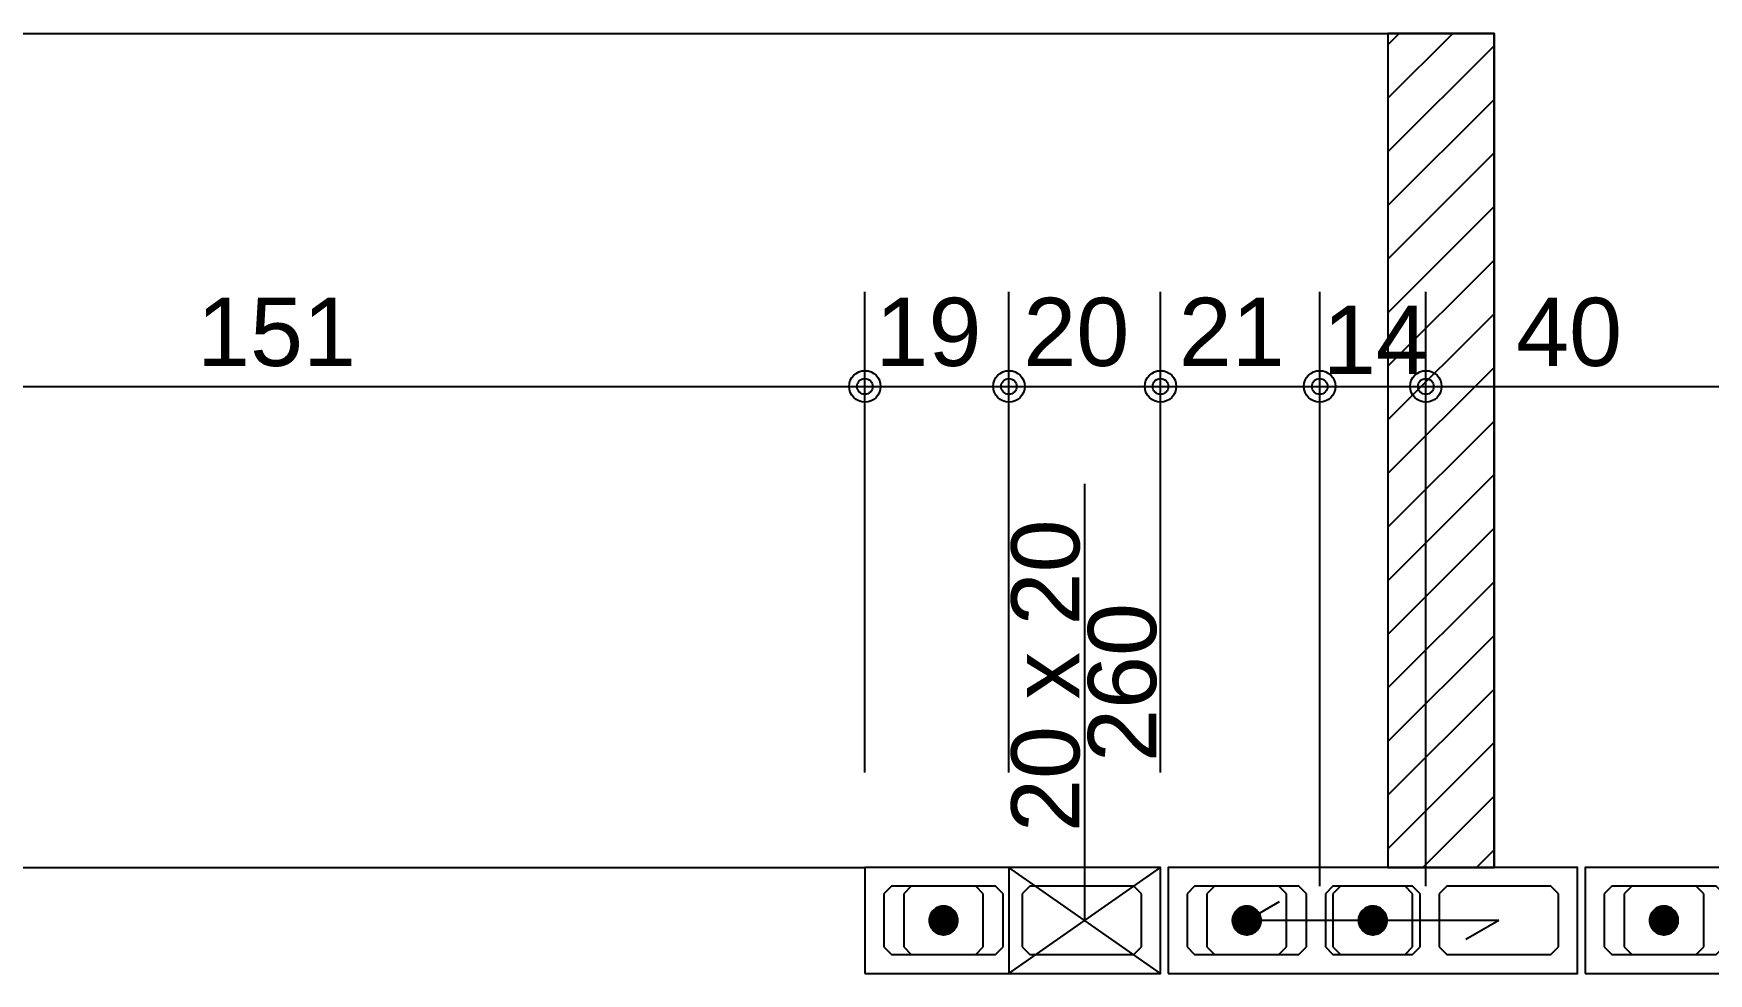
# Model space of a CAD drawing. Extents: x 0 to 119, y 0 to 84.
# Drawn here: x 27.337 to 31.756, y 70.321 to 72.801 of the extents above; entities that cross this region are included whole.
import ezdxf

# ---------------------------------------------------------------- set-up
doc = ezdxf.new("R2010")
doc.units = 0
doc.header["$MEASUREMENT"] = 0
doc.linetypes.add('ESTILO_TQS_0005', pattern=[0.4, 0.3, -0.1])
for name, color, linetype in [('27', 250, 'CONTINUOUS'), ('29', 9, 'CONTINUOUS'), ('3', 7, 'CONTINUOUS'), ('35', 255, 'CONTINUOUS')]:
    doc.layers.add(name, color=color, linetype=linetype)
doc.styles.add('TQS_ARIAL', font='arial.ttf')

msp = doc.modelspace()

# ---------------------------------------------------------------- linework, layer by layer
at = {"layer": '27', "color": 250, "linetype": 'ESTILO_TQS_0005'}
for points in [[(29.58025, 70.39055), (29.60025, 70.37055), (29.87525, 70.37055), (29.89525, 70.39055), (29.89525, 70.53055), (29.87525, 70.55055), (29.60025, 70.55055), (29.58025, 70.53055), (29.58025, 70.39055)], [(29.94525, 70.39055), (29.96525, 70.37055), (30.24025, 70.37055), (30.26025, 70.39055), (30.26025, 70.53055), (30.24025, 70.55055), (29.96525, 70.55055), (29.94525, 70.53055), (29.94525, 70.39055)], [(30.38025, 70.39055), (30.40025, 70.37055), (30.67525, 70.37055), (30.69525, 70.39055), (30.69525, 70.53055), (30.67525, 70.55055), (30.40025, 70.55055), (30.38025, 70.53055), (30.38025, 70.39055)], [(30.74525, 70.39055), (30.76525, 70.37055), (30.97525, 70.37055), (30.99525, 70.39055), (30.99525, 70.53055), (30.97525, 70.55055), (30.76525, 70.55055), (30.74525, 70.53055), (30.74525, 70.39055)], [(31.04525, 70.39055), (31.06525, 70.37055), (31.34025, 70.37055), (31.36025, 70.39055), (31.36025, 70.53055), (31.34025, 70.55055), (31.06525, 70.55055), (31.04525, 70.53055), (31.04525, 70.39055)], [(31.48075, 70.39055), (31.50075, 70.37055), (31.77575, 70.37055), (31.79575, 70.39055), (31.79575, 70.53055), (31.77575, 70.55055), (31.50075, 70.55055), (31.48075, 70.53055), (31.48075, 70.39055)]]:
    msp.add_lwpolyline(points, dxfattribs=at)
at = {"layer": '29', "color": 9, "linetype": 'Continuous'}
for p, q in [((30.91025, 72.62955), (31.08125, 72.80055)), ((30.91025, 72.770971), (30.939829, 72.80055)), ((30.91025, 72.488129), (31.19025, 72.768129)), ((30.91025, 72.346707), (31.19025, 72.626707)), ((30.91025, 72.205286), (31.19025, 72.485286)), ((30.91025, 72.063865), (31.19025, 72.343865)), ((30.91025, 71.922443), (31.19025, 72.202443)), ((30.91025, 71.781022), (31.19025, 72.061022)), ((30.91025, 71.639601), (31.19025, 71.919601)), ((30.91025, 71.498179), (31.19025, 71.778179)), ((30.91025, 71.356758), (31.19025, 71.636758)), ((30.91025, 71.215337), (31.19025, 71.495337)), ((30.91025, 71.073915), (31.19025, 71.353915)), ((30.91025, 70.932494), (31.19025, 71.212494)), ((30.91025, 70.791072), (31.19025, 71.071072)), ((30.91025, 70.649651), (31.19025, 70.929651)), ((31.00266, 70.60064), (31.19025, 70.78823)), ((31.144082, 70.60064), (31.19025, 70.646808))]:
    msp.add_line(p, q, dxfattribs=at)
msp.add_lwpolyline([(31.19025, 72.80055), (30.91025, 72.80055), (30.91025, 70.60064), (31.19025, 70.60064), (31.19025, 72.80055)], dxfattribs=at)
at = {"layer": '3', "color": 7, "linetype": 'Continuous'}
for p, q in [((26.51025, 70.60055), (29.53025, 70.60055)), ((30.31025, 70.32055), (29.91025, 70.60055)), ((29.91025, 70.32055), (30.31025, 70.60055)), ((29.65275, 70.55055), (29.63275, 70.53055)), ((29.63275, 70.53055), (29.63275, 70.39055)), ((29.82275, 70.55055), (29.65275, 70.55055)), ((29.84275, 70.53055), (29.82275, 70.55055)), ((29.84275, 70.39055), (29.84275, 70.53055)), ((30.45275, 70.55055), (30.43275, 70.53055)), ((30.43275, 70.53055), (30.43275, 70.39055)), ((30.62275, 70.55055), (30.45275, 70.55055)), ((30.64275, 70.53055), (30.62275, 70.55055)), ((30.64275, 70.39055), (30.64275, 70.53055)), ((30.78525, 70.55055), (30.76525, 70.53055)), ((30.76525, 70.53055), (30.76525, 70.39055)), ((30.95525, 70.55055), (30.78525, 70.55055)), ((30.97525, 70.53055), (30.95525, 70.55055)), ((30.97525, 70.39055), (30.97525, 70.53055)), ((31.55325, 70.55055), (31.53325, 70.53055)), ((31.53325, 70.53055), (31.53325, 70.39055)), ((31.72325, 70.55055), (31.55325, 70.55055)), ((31.74325, 70.53055), (31.72325, 70.55055)), ((31.74325, 70.39055), (31.74325, 70.53055)), ((30.53775, 70.46055), (30.624353, 70.51055)), ((31.20275, 70.46055), (30.53775, 70.46055)), ((31.20275, 70.46055), (31.116147, 70.41055)), ((29.63275, 70.39055), (29.65275, 70.37055)), ((29.65275, 70.37055), (29.82275, 70.37055)), ((29.82275, 70.37055), (29.84275, 70.39055)), ((30.43275, 70.39055), (30.45275, 70.37055)), ((30.45275, 70.37055), (30.62275, 70.37055)), ((30.62275, 70.37055), (30.64275, 70.39055)), ((30.76525, 70.39055), (30.78525, 70.37055)), ((30.78525, 70.37055), (30.95525, 70.37055)), ((30.95525, 70.37055), (30.97525, 70.39055)), ((31.53325, 70.39055), (31.55325, 70.37055)), ((31.55325, 70.37055), (31.72325, 70.37055)), ((31.72325, 70.37055), (31.74325, 70.39055))]:
    msp.add_line(p, q, dxfattribs=at)
for points in [[(26.11025, 70.60055), (26.11025, 72.80055), (31.19025, 72.80055), (31.19025, 70.60064)], [(30.11025, 70.46055), (30.11025, 71.612779)], [(29.53025, 70.32055), (30.31025, 70.32055), (30.31025, 70.60055), (29.53025, 70.60055), (29.53025, 70.32055)], [(30.31025, 70.32055), (30.31025, 70.60055), (29.91025, 70.60055), (29.91025, 70.32055), (30.31025, 70.32055)], [(30.33025, 70.32055), (31.41025, 70.32055), (31.41025, 70.60055), (30.33025, 70.60055), (30.33025, 70.32055)], [(31.43075, 70.32055), (32.21075, 70.32055), (32.21075, 70.60055), (31.43075, 70.60055), (31.43075, 70.32055)], [(29.73835, 70.46055), (29.738347, 70.460489), (29.738338, 70.460429), (29.738322, 70.46037), (29.738301, 70.460313), (29.738275, 70.460259), (29.738242, 70.460207), (29.738205, 70.460159), (29.738163, 70.460115), (29.738117, 70.460076), (29.738067, 70.460041), (29.738014, 70.460011), (29.737958, 70.459987), (29.7379, 70.459969), (29.737841, 70.459957), (29.73778, 70.459951), (29.73772, 70.459951), (29.737659, 70.459957), (29.7376, 70.459969), (29.737542, 70.459987), (29.737486, 70.460011), (29.737433, 70.460041), (29.737383, 70.460076), (29.737337, 70.460115), (29.737295, 70.460159), (29.737258, 70.460207), (29.737225, 70.460259), (29.737199, 70.460313), (29.737178, 70.46037), (29.737162, 70.460429), (29.737153, 70.460489), (29.73715, 70.46055), (29.77555, 70.46055), (29.775356, 70.464374), (29.774776, 70.468159), (29.773816, 70.471866), (29.772487, 70.475457), (29.7708, 70.478894), (29.768775, 70.482144), (29.766431, 70.485172), (29.763793, 70.487947), (29.760888, 70.490441), (29.757745, 70.492629), (29.754397, 70.494487), (29.750878, 70.495997), (29.747225, 70.497143), (29.743474, 70.497914), (29.739665, 70.498301), (29.735835, 70.498301), (29.732026, 70.497914), (29.728275, 70.497143), (29.724622, 70.495997), (29.721103, 70.494487), (29.717755, 70.492629), (29.714612, 70.490441), (29.711707, 70.487947), (29.709069, 70.485172), (29.706725, 70.482144), (29.7047, 70.478894), (29.703013, 70.475457), (29.701684, 70.471866), (29.700724, 70.468159), (29.700144, 70.464374), (29.69995, 70.46055), (29.73835, 70.46055)], [(30.53835, 70.46055), (30.538347, 70.460489), (30.538338, 70.460429), (30.538322, 70.46037), (30.538301, 70.460313), (30.538275, 70.460259), (30.538242, 70.460207), (30.538205, 70.460159), (30.538163, 70.460115), (30.538117, 70.460076), (30.538067, 70.460041), (30.538014, 70.460011), (30.537958, 70.459987), (30.5379, 70.459969), (30.537841, 70.459957), (30.53778, 70.459951), (30.53772, 70.459951), (30.537659, 70.459957), (30.5376, 70.459969), (30.537542, 70.459987), (30.537486, 70.460011), (30.537433, 70.460041), (30.537383, 70.460076), (30.537337, 70.460115), (30.537295, 70.460159), (30.537258, 70.460207), (30.537225, 70.460259), (30.537199, 70.460313), (30.537178, 70.46037), (30.537162, 70.460429), (30.537153, 70.460489), (30.53715, 70.46055), (30.57555, 70.46055), (30.575356, 70.464374), (30.574776, 70.468159), (30.573816, 70.471866), (30.572487, 70.475457), (30.5708, 70.478894), (30.568775, 70.482144), (30.566431, 70.485172), (30.563793, 70.487947), (30.560888, 70.490441), (30.557745, 70.492629), (30.554397, 70.494487), (30.550878, 70.495997), (30.547225, 70.497143), (30.543474, 70.497914), (30.539665, 70.498301), (30.535835, 70.498301), (30.532026, 70.497914), (30.528275, 70.497143), (30.524622, 70.495997), (30.521103, 70.494487), (30.517755, 70.492629), (30.514612, 70.490441), (30.511707, 70.487947), (30.509069, 70.485172), (30.506725, 70.482144), (30.5047, 70.478894), (30.503013, 70.475457), (30.501684, 70.471866), (30.500724, 70.468159), (30.500144, 70.464374), (30.49995, 70.46055), (30.53835, 70.46055)], [(30.87085, 70.46055), (30.870847, 70.460489), (30.870838, 70.460429), (30.870822, 70.46037), (30.870801, 70.460313), (30.870775, 70.460259), (30.870742, 70.460207), (30.870705, 70.460159), (30.870663, 70.460115), (30.870617, 70.460076), (30.870567, 70.460041), (30.870514, 70.460011), (30.870458, 70.459987), (30.8704, 70.459969), (30.870341, 70.459957), (30.87028, 70.459951), (30.87022, 70.459951), (30.870159, 70.459957), (30.8701, 70.459969), (30.870042, 70.459987), (30.869986, 70.460011), (30.869933, 70.460041), (30.869883, 70.460076), (30.869837, 70.460115), (30.869795, 70.460159), (30.869758, 70.460207), (30.869725, 70.460259), (30.869699, 70.460313), (30.869678, 70.46037), (30.869662, 70.460429), (30.869653, 70.460489), (30.86965, 70.46055), (30.90805, 70.46055), (30.907856, 70.464374), (30.907276, 70.468159), (30.906316, 70.471866), (30.904987, 70.475457), (30.9033, 70.478894), (30.901275, 70.482144), (30.898931, 70.485172), (30.896293, 70.487947), (30.893388, 70.490441), (30.890245, 70.492629), (30.886897, 70.494487), (30.883378, 70.495997), (30.879725, 70.497143), (30.875974, 70.497914), (30.872165, 70.498301), (30.868335, 70.498301), (30.864526, 70.497914), (30.860775, 70.497143), (30.857122, 70.495997), (30.853603, 70.494487), (30.850255, 70.492629), (30.847112, 70.490441), (30.844207, 70.487947), (30.841569, 70.485172), (30.839225, 70.482144), (30.8372, 70.478894), (30.835513, 70.475457), (30.834184, 70.471866), (30.833224, 70.468159), (30.832644, 70.464374), (30.83245, 70.46055), (30.87085, 70.46055)], [(31.63885, 70.46055), (31.638847, 70.460489), (31.638838, 70.460429), (31.638822, 70.46037), (31.638801, 70.460313), (31.638775, 70.460259), (31.638742, 70.460207), (31.638705, 70.460159), (31.638663, 70.460115), (31.638617, 70.460076), (31.638567, 70.460041), (31.638514, 70.460011), (31.638458, 70.459987), (31.6384, 70.459969), (31.638341, 70.459957), (31.63828, 70.459951), (31.63822, 70.459951), (31.638159, 70.459957), (31.6381, 70.459969), (31.638042, 70.459987), (31.637986, 70.460011), (31.637933, 70.460041), (31.637883, 70.460076), (31.637837, 70.460115), (31.637795, 70.460159), (31.637758, 70.460207), (31.637725, 70.460259), (31.637699, 70.460313), (31.637678, 70.46037), (31.637662, 70.460429), (31.637653, 70.460489), (31.63765, 70.46055), (31.67605, 70.46055), (31.675856, 70.464374), (31.675276, 70.468159), (31.674316, 70.471866), (31.672987, 70.475457), (31.6713, 70.478894), (31.669275, 70.482144), (31.666931, 70.485172), (31.664293, 70.487947), (31.661388, 70.490441), (31.658245, 70.492629), (31.654897, 70.494487), (31.651378, 70.495997), (31.647725, 70.497143), (31.643974, 70.497914), (31.640165, 70.498301), (31.636335, 70.498301), (31.632526, 70.497914), (31.628775, 70.497143), (31.625122, 70.495997), (31.621603, 70.494487), (31.618255, 70.492629), (31.615112, 70.490441), (31.612207, 70.487947), (31.609569, 70.485172), (31.607225, 70.482144), (31.6052, 70.478894), (31.603513, 70.475457), (31.602184, 70.471866), (31.601224, 70.468159), (31.600644, 70.464374), (31.60045, 70.46055), (31.63885, 70.46055)], [(29.73715, 70.46055), (29.737153, 70.460611), (29.737162, 70.460671), (29.737178, 70.46073), (29.737199, 70.460787), (29.737225, 70.460841), (29.737258, 70.460893), (29.737295, 70.460941), (29.737337, 70.460985), (29.737383, 70.461024), (29.737433, 70.461059), (29.737486, 70.461089), (29.737542, 70.461113), (29.7376, 70.461131), (29.737659, 70.461143), (29.73772, 70.461149), (29.73778, 70.461149), (29.737841, 70.461143), (29.7379, 70.461131), (29.737958, 70.461113), (29.738014, 70.461089), (29.738067, 70.461059), (29.738117, 70.461024), (29.738163, 70.460985), (29.738205, 70.460941), (29.738242, 70.460893), (29.738275, 70.460841), (29.738301, 70.460787), (29.738322, 70.46073), (29.738338, 70.460671), (29.738347, 70.460611), (29.73835, 70.46055), (29.69995, 70.46055), (29.700144, 70.456726), (29.700724, 70.452941), (29.701684, 70.449234), (29.703013, 70.445643), (29.7047, 70.442206), (29.706725, 70.438956), (29.709069, 70.435928), (29.711707, 70.433153), (29.714612, 70.430659), (29.717755, 70.428471), (29.721103, 70.426613), (29.724622, 70.425103), (29.728275, 70.423957), (29.732026, 70.423186), (29.735835, 70.422799), (29.739665, 70.422799), (29.743474, 70.423186), (29.747225, 70.423957), (29.750878, 70.425103), (29.754397, 70.426613), (29.757745, 70.428471), (29.760888, 70.430659), (29.763793, 70.433153), (29.766431, 70.435928), (29.768775, 70.438956), (29.7708, 70.442206), (29.772487, 70.445643), (29.773816, 70.449234), (29.774776, 70.452941), (29.775356, 70.456726), (29.77555, 70.46055), (29.73715, 70.46055)], [(30.53715, 70.46055), (30.537153, 70.460611), (30.537162, 70.460671), (30.537178, 70.46073), (30.537199, 70.460787), (30.537225, 70.460841), (30.537258, 70.460893), (30.537295, 70.460941), (30.537337, 70.460985), (30.537383, 70.461024), (30.537433, 70.461059), (30.537486, 70.461089), (30.537542, 70.461113), (30.5376, 70.461131), (30.537659, 70.461143), (30.53772, 70.461149), (30.53778, 70.461149), (30.537841, 70.461143), (30.5379, 70.461131), (30.537958, 70.461113), (30.538014, 70.461089), (30.538067, 70.461059), (30.538117, 70.461024), (30.538163, 70.460985), (30.538205, 70.460941), (30.538242, 70.460893), (30.538275, 70.460841), (30.538301, 70.460787), (30.538322, 70.46073), (30.538338, 70.460671), (30.538347, 70.460611), (30.53835, 70.46055), (30.49995, 70.46055), (30.500144, 70.456726), (30.500724, 70.452941), (30.501684, 70.449234), (30.503013, 70.445643), (30.5047, 70.442206), (30.506725, 70.438956), (30.509069, 70.435928), (30.511707, 70.433153), (30.514612, 70.430659), (30.517755, 70.428471), (30.521103, 70.426613), (30.524622, 70.425103), (30.528275, 70.423957), (30.532026, 70.423186), (30.535835, 70.422799), (30.539665, 70.422799), (30.543474, 70.423186), (30.547225, 70.423957), (30.550878, 70.425103), (30.554397, 70.426613), (30.557745, 70.428471), (30.560888, 70.430659), (30.563793, 70.433153), (30.566431, 70.435928), (30.568775, 70.438956), (30.5708, 70.442206), (30.572487, 70.445643), (30.573816, 70.449234), (30.574776, 70.452941), (30.575356, 70.456726), (30.57555, 70.46055), (30.53715, 70.46055)], [(30.86965, 70.46055), (30.869653, 70.460611), (30.869662, 70.460671), (30.869678, 70.46073), (30.869699, 70.460787), (30.869725, 70.460841), (30.869758, 70.460893), (30.869795, 70.460941), (30.869837, 70.460985), (30.869883, 70.461024), (30.869933, 70.461059), (30.869986, 70.461089), (30.870042, 70.461113), (30.8701, 70.461131), (30.870159, 70.461143), (30.87022, 70.461149), (30.87028, 70.461149), (30.870341, 70.461143), (30.8704, 70.461131), (30.870458, 70.461113), (30.870514, 70.461089), (30.870567, 70.461059), (30.870617, 70.461024), (30.870663, 70.460985), (30.870705, 70.460941), (30.870742, 70.460893), (30.870775, 70.460841), (30.870801, 70.460787), (30.870822, 70.46073), (30.870838, 70.460671), (30.870847, 70.460611), (30.87085, 70.46055), (30.83245, 70.46055), (30.832644, 70.456726), (30.833224, 70.452941), (30.834184, 70.449234), (30.835513, 70.445643), (30.8372, 70.442206), (30.839225, 70.438956), (30.841569, 70.435928), (30.844207, 70.433153), (30.847112, 70.430659), (30.850255, 70.428471), (30.853603, 70.426613), (30.857122, 70.425103), (30.860775, 70.423957), (30.864526, 70.423186), (30.868335, 70.422799), (30.872165, 70.422799), (30.875974, 70.423186), (30.879725, 70.423957), (30.883378, 70.425103), (30.886897, 70.426613), (30.890245, 70.428471), (30.893388, 70.430659), (30.896293, 70.433153), (30.898931, 70.435928), (30.901275, 70.438956), (30.9033, 70.442206), (30.904987, 70.445643), (30.906316, 70.449234), (30.907276, 70.452941), (30.907856, 70.456726), (30.90805, 70.46055), (30.86965, 70.46055)], [(31.63765, 70.46055), (31.637653, 70.460611), (31.637662, 70.460671), (31.637678, 70.46073), (31.637699, 70.460787), (31.637725, 70.460841), (31.637758, 70.460893), (31.637795, 70.460941), (31.637837, 70.460985), (31.637883, 70.461024), (31.637933, 70.461059), (31.637986, 70.461089), (31.638042, 70.461113), (31.6381, 70.461131), (31.638159, 70.461143), (31.63822, 70.461149), (31.63828, 70.461149), (31.638341, 70.461143), (31.6384, 70.461131), (31.638458, 70.461113), (31.638514, 70.461089), (31.638567, 70.461059), (31.638617, 70.461024), (31.638663, 70.460985), (31.638705, 70.460941), (31.638742, 70.460893), (31.638775, 70.460841), (31.638801, 70.460787), (31.638822, 70.46073), (31.638838, 70.460671), (31.638847, 70.460611), (31.63885, 70.46055), (31.60045, 70.46055), (31.600644, 70.456726), (31.601224, 70.452941), (31.602184, 70.449234), (31.603513, 70.445643), (31.6052, 70.442206), (31.607225, 70.438956), (31.609569, 70.435928), (31.612207, 70.433153), (31.615112, 70.430659), (31.618255, 70.428471), (31.621603, 70.426613), (31.625122, 70.425103), (31.628775, 70.423957), (31.632526, 70.423186), (31.636335, 70.422799), (31.640165, 70.422799), (31.643974, 70.423186), (31.647725, 70.423957), (31.651378, 70.425103), (31.654897, 70.426613), (31.658245, 70.428471), (31.661388, 70.430659), (31.664293, 70.433153), (31.666931, 70.435928), (31.669275, 70.438956), (31.6713, 70.442206), (31.672987, 70.445643), (31.674316, 70.449234), (31.675276, 70.452941), (31.675856, 70.456726), (31.67605, 70.46055), (31.63765, 70.46055)]]:
    msp.add_lwpolyline(points, dxfattribs=at)
for centre in [(29.73775, 70.46055), (30.53775, 70.46055), (30.87025, 70.46055), (31.63825, 70.46055)]:
    msp.add_circle(centre, 0.0372, dxfattribs=at)
for points in [[(29.73835, 70.46055), (29.709069, 70.485172), (29.706725, 70.482144)], [(29.73835, 70.46055), (29.711707, 70.487947), (29.709069, 70.485172)], [(29.73835, 70.46055), (29.714612, 70.490441), (29.711707, 70.487947)], [(29.73835, 70.46055), (29.717755, 70.492629), (29.714612, 70.490441)], [(29.73835, 70.46055), (29.721103, 70.494487), (29.717755, 70.492629)], [(29.73835, 70.46055), (29.724622, 70.495997), (29.721103, 70.494487)], [(29.73835, 70.46055), (29.728275, 70.497143), (29.724622, 70.495997)], [(29.73835, 70.46055), (29.732026, 70.497914), (29.728275, 70.497143)], [(29.73835, 70.46055), (29.735835, 70.498301), (29.732026, 70.497914)], [(29.73835, 70.46055), (29.739665, 70.498301), (29.735835, 70.498301)], [(29.77555, 70.46055), (29.739665, 70.498301), (29.73835, 70.46055)], [(29.77555, 70.46055), (29.743474, 70.497914), (29.739665, 70.498301)], [(29.77555, 70.46055), (29.747225, 70.497143), (29.743474, 70.497914)], [(29.77555, 70.46055), (29.750878, 70.495997), (29.747225, 70.497143)], [(29.77555, 70.46055), (29.754397, 70.494487), (29.750878, 70.495997)], [(29.77555, 70.46055), (29.757745, 70.492629), (29.754397, 70.494487)], [(29.77555, 70.46055), (29.760888, 70.490441), (29.757745, 70.492629)], [(29.77555, 70.46055), (29.763793, 70.487947), (29.760888, 70.490441)], [(29.77555, 70.46055), (29.766431, 70.485172), (29.763793, 70.487947)], [(29.77555, 70.46055), (29.768775, 70.482144), (29.766431, 70.485172)], [(30.53835, 70.46055), (30.509069, 70.485172), (30.506725, 70.482144)], [(30.53835, 70.46055), (30.511707, 70.487947), (30.509069, 70.485172)], [(30.53835, 70.46055), (30.514612, 70.490441), (30.511707, 70.487947)], [(30.53835, 70.46055), (30.517755, 70.492629), (30.514612, 70.490441)], [(30.53835, 70.46055), (30.521103, 70.494487), (30.517755, 70.492629)], [(30.53835, 70.46055), (30.524622, 70.495997), (30.521103, 70.494487)], [(30.53835, 70.46055), (30.528275, 70.497143), (30.524622, 70.495997)], [(30.53835, 70.46055), (30.532026, 70.497914), (30.528275, 70.497143)], [(30.53835, 70.46055), (30.535835, 70.498301), (30.532026, 70.497914)], [(30.53835, 70.46055), (30.539665, 70.498301), (30.535835, 70.498301)], [(30.57555, 70.46055), (30.539665, 70.498301), (30.53835, 70.46055)], [(30.57555, 70.46055), (30.543474, 70.497914), (30.539665, 70.498301)], [(30.57555, 70.46055), (30.547225, 70.497143), (30.543474, 70.497914)], [(30.57555, 70.46055), (30.550878, 70.495997), (30.547225, 70.497143)], [(30.57555, 70.46055), (30.554397, 70.494487), (30.550878, 70.495997)], [(30.57555, 70.46055), (30.557745, 70.492629), (30.554397, 70.494487)], [(30.57555, 70.46055), (30.560888, 70.490441), (30.557745, 70.492629)], [(30.57555, 70.46055), (30.563793, 70.487947), (30.560888, 70.490441)], [(30.57555, 70.46055), (30.566431, 70.485172), (30.563793, 70.487947)], [(30.57555, 70.46055), (30.568775, 70.482144), (30.566431, 70.485172)], [(30.87085, 70.46055), (30.841569, 70.485172), (30.839225, 70.482144)], [(30.87085, 70.46055), (30.844207, 70.487947), (30.841569, 70.485172)], [(30.87085, 70.46055), (30.847112, 70.490441), (30.844207, 70.487947)], [(30.87085, 70.46055), (30.850255, 70.492629), (30.847112, 70.490441)], [(30.87085, 70.46055), (30.853603, 70.494487), (30.850255, 70.492629)], [(30.87085, 70.46055), (30.857122, 70.495997), (30.853603, 70.494487)], [(30.87085, 70.46055), (30.860775, 70.497143), (30.857122, 70.495997)], [(30.87085, 70.46055), (30.864526, 70.497914), (30.860775, 70.497143)], [(30.87085, 70.46055), (30.868335, 70.498301), (30.864526, 70.497914)], [(30.87085, 70.46055), (30.872165, 70.498301), (30.868335, 70.498301)], [(30.90805, 70.46055), (30.872165, 70.498301), (30.87085, 70.46055)], [(30.90805, 70.46055), (30.875974, 70.497914), (30.872165, 70.498301)], [(30.90805, 70.46055), (30.879725, 70.497143), (30.875974, 70.497914)], [(30.90805, 70.46055), (30.883378, 70.495997), (30.879725, 70.497143)], [(30.90805, 70.46055), (30.886897, 70.494487), (30.883378, 70.495997)], [(30.90805, 70.46055), (30.890245, 70.492629), (30.886897, 70.494487)], [(30.90805, 70.46055), (30.893388, 70.490441), (30.890245, 70.492629)], [(30.90805, 70.46055), (30.896293, 70.487947), (30.893388, 70.490441)], [(30.90805, 70.46055), (30.898931, 70.485172), (30.896293, 70.487947)], [(30.90805, 70.46055), (30.901275, 70.482144), (30.898931, 70.485172)], [(31.63885, 70.46055), (31.609569, 70.485172), (31.607225, 70.482144)], [(31.63885, 70.46055), (31.612207, 70.487947), (31.609569, 70.485172)], [(31.63885, 70.46055), (31.615112, 70.490441), (31.612207, 70.487947)], [(31.63885, 70.46055), (31.618255, 70.492629), (31.615112, 70.490441)], [(31.63885, 70.46055), (31.621603, 70.494487), (31.618255, 70.492629)], [(31.63885, 70.46055), (31.625122, 70.495997), (31.621603, 70.494487)], [(31.63885, 70.46055), (31.628775, 70.497143), (31.625122, 70.495997)], [(31.63885, 70.46055), (31.632526, 70.497914), (31.628775, 70.497143)], [(31.63885, 70.46055), (31.636335, 70.498301), (31.632526, 70.497914)], [(31.63885, 70.46055), (31.640165, 70.498301), (31.636335, 70.498301)], [(31.67605, 70.46055), (31.640165, 70.498301), (31.63885, 70.46055)], [(31.67605, 70.46055), (31.643974, 70.497914), (31.640165, 70.498301)], [(31.67605, 70.46055), (31.647725, 70.497143), (31.643974, 70.497914)], [(31.67605, 70.46055), (31.651378, 70.495997), (31.647725, 70.497143)], [(31.67605, 70.46055), (31.654897, 70.494487), (31.651378, 70.495997)], [(31.67605, 70.46055), (31.658245, 70.492629), (31.654897, 70.494487)], [(31.67605, 70.46055), (31.661388, 70.490441), (31.658245, 70.492629)], [(31.67605, 70.46055), (31.664293, 70.487947), (31.661388, 70.490441)], [(31.67605, 70.46055), (31.666931, 70.485172), (31.664293, 70.487947)], [(31.67605, 70.46055), (31.669275, 70.482144), (31.666931, 70.485172)], [(29.73835, 70.46055), (29.700144, 70.464374), (29.69995, 70.46055)], [(29.73715, 70.46055), (29.69995, 70.46055), (29.700144, 70.456726)], [(29.73835, 70.46055), (29.700724, 70.468159), (29.700144, 70.464374)], [(29.73715, 70.46055), (29.700144, 70.456726), (29.700724, 70.452941)], [(29.73835, 70.46055), (29.701684, 70.471866), (29.700724, 70.468159)], [(29.73715, 70.46055), (29.700724, 70.452941), (29.701684, 70.449234)], [(29.73835, 70.46055), (29.703013, 70.475457), (29.701684, 70.471866)], [(29.73715, 70.46055), (29.701684, 70.449234), (29.703013, 70.445643)], [(29.73835, 70.46055), (29.7047, 70.478894), (29.703013, 70.475457)], [(29.73715, 70.46055), (29.703013, 70.445643), (29.7047, 70.442206)], [(29.73835, 70.46055), (29.706725, 70.482144), (29.7047, 70.478894)], [(29.73715, 70.46055), (29.7047, 70.442206), (29.706725, 70.438956)], [(29.73715, 70.46055), (29.706725, 70.438956), (29.709069, 70.435928)], [(29.73715, 70.46055), (29.709069, 70.435928), (29.711707, 70.433153)], [(29.73715, 70.46055), (29.711707, 70.433153), (29.714612, 70.430659)], [(29.73715, 70.46055), (29.714612, 70.430659), (29.717755, 70.428471)], [(29.73715, 70.46055), (29.717755, 70.428471), (29.721103, 70.426613)], [(29.73715, 70.46055), (29.721103, 70.426613), (29.724622, 70.425103)], [(29.73715, 70.46055), (29.724622, 70.425103), (29.728275, 70.423957)], [(29.73715, 70.46055), (29.728275, 70.423957), (29.732026, 70.423186)], [(29.73715, 70.46055), (29.732026, 70.423186), (29.735835, 70.422799)], [(29.73715, 70.46055), (29.735835, 70.422799), (29.739665, 70.422799)], [(29.737383, 70.461024), (29.737178, 70.46073), (29.73715, 70.46055)], [(29.737383, 70.461024), (29.73715, 70.46055), (29.73715, 70.46055)], [(29.737383, 70.461024), (29.73715, 70.46055), (29.73715, 70.46055)], [(29.737383, 70.461024), (29.73715, 70.46055), (29.73715, 70.46055)], [(29.737383, 70.461024), (29.73715, 70.46055), (29.73715, 70.46055)], [(29.737383, 70.461024), (29.73715, 70.46055), (29.73715, 70.46055)], [(29.737383, 70.461024), (29.73715, 70.46055), (29.73715, 70.46055)], [(29.737383, 70.461024), (29.73715, 70.46055), (29.73715, 70.46055)], [(29.737383, 70.461024), (29.73715, 70.46055), (29.73715, 70.46055)], [(29.737383, 70.461024), (29.73715, 70.46055), (29.73715, 70.46055)], [(29.737383, 70.461024), (29.73715, 70.46055), (29.73715, 70.46055)], [(29.737383, 70.461024), (29.73715, 70.46055), (29.73715, 70.46055)], [(29.737383, 70.461024), (29.73715, 70.46055), (29.73715, 70.46055)], [(29.737383, 70.461024), (29.73715, 70.46055), (29.73715, 70.46055)], [(29.737383, 70.461024), (29.73715, 70.46055), (29.73715, 70.46055)], [(29.737383, 70.461024), (29.73715, 70.46055), (29.73715, 70.46055)], [(29.737383, 70.461024), (29.73715, 70.46055), (29.73715, 70.46055)], [(29.737383, 70.461024), (29.73715, 70.46055), (29.73715, 70.46055)], [(29.737383, 70.461024), (29.73715, 70.46055), (29.73715, 70.46055)], [(29.737383, 70.461024), (29.73715, 70.46055), (29.73715, 70.46055)], [(29.737383, 70.461024), (29.73715, 70.46055), (29.73715, 70.46055)], [(29.737383, 70.461024), (29.73715, 70.46055), (29.73715, 70.46055)], [(29.737383, 70.461024), (29.73715, 70.46055), (29.73715, 70.46055)], [(29.73715, 70.46055), (29.739665, 70.422799), (29.77555, 70.46055)], [(29.737383, 70.461024), (29.737225, 70.460841), (29.737178, 70.46073)], [(29.737383, 70.461024), (29.737258, 70.460893), (29.737225, 70.460841)], [(29.737383, 70.461024), (29.737295, 70.460941), (29.737258, 70.460893)], [(29.737383, 70.461024), (29.737337, 70.460985), (29.737295, 70.460941)], [(29.737383, 70.461024), (29.737383, 70.461024), (29.737337, 70.460985)], [(29.737383, 70.461024), (29.737337, 70.460985), (29.737337, 70.460985)], [(29.737383, 70.461024), (29.737383, 70.461024), (29.737383, 70.461024)], [(29.73835, 70.46055), (29.738117, 70.460076), (29.738117, 70.460076)], [(29.73835, 70.46055), (29.738117, 70.460076), (29.738117, 70.460076)], [(29.73835, 70.46055), (29.738117, 70.460076), (29.738163, 70.460115)], [(29.73835, 70.46055), (29.738163, 70.460115), (29.738163, 70.460115)], [(29.73835, 70.46055), (29.738163, 70.460115), (29.738205, 70.460159)], [(29.73835, 70.46055), (29.738205, 70.460159), (29.738242, 70.460207)], [(29.73835, 70.46055), (29.738242, 70.460207), (29.738275, 70.460259)], [(29.73835, 70.46055), (29.738275, 70.460259), (29.738322, 70.46037)], [(29.73835, 70.46055), (29.738322, 70.46037), (29.73835, 70.46055)], [(29.73835, 70.46055), (29.73835, 70.46055), (29.73835, 70.46055)], [(29.73835, 70.46055), (29.73835, 70.46055), (29.73835, 70.46055)], [(29.73835, 70.46055), (29.73835, 70.46055), (29.73835, 70.46055)], [(29.73835, 70.46055), (29.73835, 70.46055), (29.73835, 70.46055)], [(29.73835, 70.46055), (29.73835, 70.46055), (29.73835, 70.46055)], [(29.73835, 70.46055), (29.73835, 70.46055), (29.73835, 70.46055)], [(29.73835, 70.46055), (29.73835, 70.46055), (29.73835, 70.46055)], [(29.73835, 70.46055), (29.73835, 70.46055), (29.73835, 70.46055)], [(29.73835, 70.46055), (29.73835, 70.46055), (29.73835, 70.46055)], [(29.73835, 70.46055), (29.73835, 70.46055), (29.73835, 70.46055)], [(29.73835, 70.46055), (29.73835, 70.46055), (29.73835, 70.46055)], [(29.73835, 70.46055), (29.73835, 70.46055), (29.73835, 70.46055)], [(29.73835, 70.46055), (29.73835, 70.46055), (29.73835, 70.46055)], [(29.73835, 70.46055), (29.73835, 70.46055), (29.73835, 70.46055)], [(29.73835, 70.46055), (29.73835, 70.46055), (29.73835, 70.46055)], [(29.73835, 70.46055), (29.73835, 70.46055), (29.73835, 70.46055)], [(29.73835, 70.46055), (29.73835, 70.46055), (29.73835, 70.46055)], [(29.73835, 70.46055), (29.73835, 70.46055), (29.73835, 70.46055)], [(29.73835, 70.46055), (29.73835, 70.46055), (29.73835, 70.46055)], [(29.73835, 70.46055), (29.73835, 70.46055), (29.73835, 70.46055)], [(29.73835, 70.46055), (29.73835, 70.46055), (29.73835, 70.46055)], [(29.77555, 70.46055), (29.739665, 70.422799), (29.743474, 70.423186)], [(29.77555, 70.46055), (29.743474, 70.423186), (29.747225, 70.423957)], [(29.77555, 70.46055), (29.747225, 70.423957), (29.750878, 70.425103)], [(29.77555, 70.46055), (29.750878, 70.425103), (29.754397, 70.426613)], [(29.77555, 70.46055), (29.754397, 70.426613), (29.757745, 70.428471)], [(29.77555, 70.46055), (29.757745, 70.428471), (29.760888, 70.430659)], [(29.77555, 70.46055), (29.760888, 70.430659), (29.763793, 70.433153)], [(29.77555, 70.46055), (29.763793, 70.433153), (29.766431, 70.435928)], [(29.77555, 70.46055), (29.766431, 70.435928), (29.768775, 70.438956)], [(29.77555, 70.46055), (29.7708, 70.478894), (29.768775, 70.482144)], [(29.77555, 70.46055), (29.768775, 70.438956), (29.7708, 70.442206)], [(29.77555, 70.46055), (29.772487, 70.475457), (29.7708, 70.478894)], [(29.77555, 70.46055), (29.7708, 70.442206), (29.772487, 70.445643)], [(29.77555, 70.46055), (29.773816, 70.471866), (29.772487, 70.475457)], [(29.77555, 70.46055), (29.772487, 70.445643), (29.773816, 70.449234)], [(29.77555, 70.46055), (29.774776, 70.468159), (29.773816, 70.471866)], [(29.77555, 70.46055), (29.773816, 70.449234), (29.774776, 70.452941)], [(29.77555, 70.46055), (29.775356, 70.464374), (29.774776, 70.468159)], [(29.77555, 70.46055), (29.774776, 70.452941), (29.775356, 70.456726)], [(30.53835, 70.46055), (30.500144, 70.464374), (30.49995, 70.46055)], [(30.53715, 70.46055), (30.49995, 70.46055), (30.500144, 70.456726)], [(30.53835, 70.46055), (30.500724, 70.468159), (30.500144, 70.464374)], [(30.53715, 70.46055), (30.500144, 70.456726), (30.500724, 70.452941)], [(30.53835, 70.46055), (30.501684, 70.471866), (30.500724, 70.468159)], [(30.53715, 70.46055), (30.500724, 70.452941), (30.501684, 70.449234)], [(30.53835, 70.46055), (30.503013, 70.475457), (30.501684, 70.471866)], [(30.53715, 70.46055), (30.501684, 70.449234), (30.503013, 70.445643)], [(30.53835, 70.46055), (30.5047, 70.478894), (30.503013, 70.475457)], [(30.53715, 70.46055), (30.503013, 70.445643), (30.5047, 70.442206)], [(30.53835, 70.46055), (30.506725, 70.482144), (30.5047, 70.478894)], [(30.53715, 70.46055), (30.5047, 70.442206), (30.506725, 70.438956)], [(30.53715, 70.46055), (30.506725, 70.438956), (30.509069, 70.435928)], [(30.53715, 70.46055), (30.509069, 70.435928), (30.511707, 70.433153)], [(30.53715, 70.46055), (30.511707, 70.433153), (30.514612, 70.430659)], [(30.53715, 70.46055), (30.514612, 70.430659), (30.517755, 70.428471)], [(30.53715, 70.46055), (30.517755, 70.428471), (30.521103, 70.426613)], [(30.53715, 70.46055), (30.521103, 70.426613), (30.524622, 70.425103)], [(30.53715, 70.46055), (30.524622, 70.425103), (30.528275, 70.423957)], [(30.53715, 70.46055), (30.528275, 70.423957), (30.532026, 70.423186)], [(30.53715, 70.46055), (30.532026, 70.423186), (30.535835, 70.422799)], [(30.53715, 70.46055), (30.535835, 70.422799), (30.539665, 70.422799)], [(30.537383, 70.461024), (30.537178, 70.46073), (30.53715, 70.46055)], [(30.537383, 70.461024), (30.53715, 70.46055), (30.53715, 70.46055)], [(30.537383, 70.461024), (30.53715, 70.46055), (30.53715, 70.46055)], [(30.537383, 70.461024), (30.53715, 70.46055), (30.53715, 70.46055)], [(30.537383, 70.461024), (30.53715, 70.46055), (30.53715, 70.46055)], [(30.537383, 70.461024), (30.53715, 70.46055), (30.53715, 70.46055)], [(30.537383, 70.461024), (30.53715, 70.46055), (30.53715, 70.46055)], [(30.537383, 70.461024), (30.53715, 70.46055), (30.53715, 70.46055)], [(30.537383, 70.461024), (30.53715, 70.46055), (30.53715, 70.46055)], [(30.537383, 70.461024), (30.53715, 70.46055), (30.53715, 70.46055)], [(30.537383, 70.461024), (30.53715, 70.46055), (30.53715, 70.46055)], [(30.537383, 70.461024), (30.53715, 70.46055), (30.53715, 70.46055)], [(30.537383, 70.461024), (30.53715, 70.46055), (30.53715, 70.46055)], [(30.537383, 70.461024), (30.53715, 70.46055), (30.53715, 70.46055)], [(30.537383, 70.461024), (30.53715, 70.46055), (30.53715, 70.46055)], [(30.537383, 70.461024), (30.53715, 70.46055), (30.53715, 70.46055)], [(30.537383, 70.461024), (30.53715, 70.46055), (30.53715, 70.46055)], [(30.537383, 70.461024), (30.53715, 70.46055), (30.53715, 70.46055)], [(30.537383, 70.461024), (30.53715, 70.46055), (30.53715, 70.46055)], [(30.537383, 70.461024), (30.53715, 70.46055), (30.53715, 70.46055)], [(30.537383, 70.461024), (30.53715, 70.46055), (30.53715, 70.46055)], [(30.537383, 70.461024), (30.53715, 70.46055), (30.53715, 70.46055)], [(30.537383, 70.461024), (30.53715, 70.46055), (30.53715, 70.46055)], [(30.53715, 70.46055), (30.539665, 70.422799), (30.57555, 70.46055)], [(30.537383, 70.461024), (30.537225, 70.460841), (30.537178, 70.46073)], [(30.537383, 70.461024), (30.537258, 70.460893), (30.537225, 70.460841)], [(30.537383, 70.461024), (30.537295, 70.460941), (30.537258, 70.460893)], [(30.537383, 70.461024), (30.537337, 70.460985), (30.537295, 70.460941)], [(30.537383, 70.461024), (30.537383, 70.461024), (30.537337, 70.460985)], [(30.537383, 70.461024), (30.537337, 70.460985), (30.537337, 70.460985)], [(30.537383, 70.461024), (30.537383, 70.461024), (30.537383, 70.461024)], [(30.53835, 70.46055), (30.538117, 70.460076), (30.538117, 70.460076)], [(30.53835, 70.46055), (30.538117, 70.460076), (30.538117, 70.460076)], [(30.53835, 70.46055), (30.538117, 70.460076), (30.538163, 70.460115)], [(30.53835, 70.46055), (30.538163, 70.460115), (30.538163, 70.460115)], [(30.53835, 70.46055), (30.538163, 70.460115), (30.538205, 70.460159)], [(30.53835, 70.46055), (30.538205, 70.460159), (30.538242, 70.460207)], [(30.53835, 70.46055), (30.538242, 70.460207), (30.538275, 70.460259)], [(30.53835, 70.46055), (30.538275, 70.460259), (30.538322, 70.46037)], [(30.53835, 70.46055), (30.538322, 70.46037), (30.53835, 70.46055)], [(30.53835, 70.46055), (30.53835, 70.46055), (30.53835, 70.46055)], [(30.53835, 70.46055), (30.53835, 70.46055), (30.53835, 70.46055)], [(30.53835, 70.46055), (30.53835, 70.46055), (30.53835, 70.46055)], [(30.53835, 70.46055), (30.53835, 70.46055), (30.53835, 70.46055)], [(30.53835, 70.46055), (30.53835, 70.46055), (30.53835, 70.46055)], [(30.53835, 70.46055), (30.53835, 70.46055), (30.53835, 70.46055)], [(30.53835, 70.46055), (30.53835, 70.46055), (30.53835, 70.46055)], [(30.53835, 70.46055), (30.53835, 70.46055), (30.53835, 70.46055)], [(30.53835, 70.46055), (30.53835, 70.46055), (30.53835, 70.46055)], [(30.53835, 70.46055), (30.53835, 70.46055), (30.53835, 70.46055)], [(30.53835, 70.46055), (30.53835, 70.46055), (30.53835, 70.46055)], [(30.53835, 70.46055), (30.53835, 70.46055), (30.53835, 70.46055)], [(30.53835, 70.46055), (30.53835, 70.46055), (30.53835, 70.46055)], [(30.53835, 70.46055), (30.53835, 70.46055), (30.53835, 70.46055)], [(30.53835, 70.46055), (30.53835, 70.46055), (30.53835, 70.46055)], [(30.53835, 70.46055), (30.53835, 70.46055), (30.53835, 70.46055)], [(30.53835, 70.46055), (30.53835, 70.46055), (30.53835, 70.46055)], [(30.53835, 70.46055), (30.53835, 70.46055), (30.53835, 70.46055)], [(30.53835, 70.46055), (30.53835, 70.46055), (30.53835, 70.46055)], [(30.53835, 70.46055), (30.53835, 70.46055), (30.53835, 70.46055)], [(30.53835, 70.46055), (30.53835, 70.46055), (30.53835, 70.46055)], [(30.57555, 70.46055), (30.539665, 70.422799), (30.543474, 70.423186)], [(30.57555, 70.46055), (30.543474, 70.423186), (30.547225, 70.423957)], [(30.57555, 70.46055), (30.547225, 70.423957), (30.550878, 70.425103)], [(30.57555, 70.46055), (30.550878, 70.425103), (30.554397, 70.426613)], [(30.57555, 70.46055), (30.554397, 70.426613), (30.557745, 70.428471)], [(30.57555, 70.46055), (30.557745, 70.428471), (30.560888, 70.430659)], [(30.57555, 70.46055), (30.560888, 70.430659), (30.563793, 70.433153)], [(30.57555, 70.46055), (30.563793, 70.433153), (30.566431, 70.435928)], [(30.57555, 70.46055), (30.566431, 70.435928), (30.568775, 70.438956)], [(30.57555, 70.46055), (30.5708, 70.478894), (30.568775, 70.482144)], [(30.57555, 70.46055), (30.568775, 70.438956), (30.5708, 70.442206)], [(30.57555, 70.46055), (30.572487, 70.475457), (30.5708, 70.478894)], [(30.57555, 70.46055), (30.5708, 70.442206), (30.572487, 70.445643)], [(30.57555, 70.46055), (30.573816, 70.471866), (30.572487, 70.475457)], [(30.57555, 70.46055), (30.572487, 70.445643), (30.573816, 70.449234)], [(30.57555, 70.46055), (30.574776, 70.468159), (30.573816, 70.471866)], [(30.57555, 70.46055), (30.573816, 70.449234), (30.574776, 70.452941)], [(30.57555, 70.46055), (30.575356, 70.464374), (30.574776, 70.468159)], [(30.57555, 70.46055), (30.574776, 70.452941), (30.575356, 70.456726)], [(30.87085, 70.46055), (30.832644, 70.464374), (30.83245, 70.46055)], [(30.86965, 70.46055), (30.83245, 70.46055), (30.832644, 70.456726)], [(30.87085, 70.46055), (30.833224, 70.468159), (30.832644, 70.464374)], [(30.86965, 70.46055), (30.832644, 70.456726), (30.833224, 70.452941)], [(30.87085, 70.46055), (30.834184, 70.471866), (30.833224, 70.468159)], [(30.86965, 70.46055), (30.833224, 70.452941), (30.834184, 70.449234)], [(30.87085, 70.46055), (30.835513, 70.475457), (30.834184, 70.471866)], [(30.86965, 70.46055), (30.834184, 70.449234), (30.835513, 70.445643)], [(30.87085, 70.46055), (30.8372, 70.478894), (30.835513, 70.475457)], [(30.86965, 70.46055), (30.835513, 70.445643), (30.8372, 70.442206)], [(30.87085, 70.46055), (30.839225, 70.482144), (30.8372, 70.478894)], [(30.86965, 70.46055), (30.8372, 70.442206), (30.839225, 70.438956)], [(30.86965, 70.46055), (30.839225, 70.438956), (30.841569, 70.435928)], [(30.86965, 70.46055), (30.841569, 70.435928), (30.844207, 70.433153)], [(30.86965, 70.46055), (30.844207, 70.433153), (30.847112, 70.430659)], [(30.86965, 70.46055), (30.847112, 70.430659), (30.850255, 70.428471)], [(30.86965, 70.46055), (30.850255, 70.428471), (30.853603, 70.426613)], [(30.86965, 70.46055), (30.853603, 70.426613), (30.857122, 70.425103)], [(30.86965, 70.46055), (30.857122, 70.425103), (30.860775, 70.423957)], [(30.86965, 70.46055), (30.860775, 70.423957), (30.864526, 70.423186)], [(30.86965, 70.46055), (30.864526, 70.423186), (30.868335, 70.422799)], [(30.86965, 70.46055), (30.868335, 70.422799), (30.872165, 70.422799)], [(30.869883, 70.461024), (30.869678, 70.46073), (30.86965, 70.46055)], [(30.869883, 70.461024), (30.86965, 70.46055), (30.86965, 70.46055)], [(30.869883, 70.461024), (30.86965, 70.46055), (30.86965, 70.46055)], [(30.869883, 70.461024), (30.86965, 70.46055), (30.86965, 70.46055)], [(30.869883, 70.461024), (30.86965, 70.46055), (30.86965, 70.46055)], [(30.869883, 70.461024), (30.86965, 70.46055), (30.86965, 70.46055)], [(30.869883, 70.461024), (30.86965, 70.46055), (30.86965, 70.46055)], [(30.869883, 70.461024), (30.86965, 70.46055), (30.86965, 70.46055)], [(30.869883, 70.461024), (30.86965, 70.46055), (30.86965, 70.46055)], [(30.869883, 70.461024), (30.86965, 70.46055), (30.86965, 70.46055)], [(30.869883, 70.461024), (30.86965, 70.46055), (30.86965, 70.46055)], [(30.869883, 70.461024), (30.86965, 70.46055), (30.86965, 70.46055)], [(30.869883, 70.461024), (30.86965, 70.46055), (30.86965, 70.46055)], [(30.869883, 70.461024), (30.86965, 70.46055), (30.86965, 70.46055)], [(30.869883, 70.461024), (30.86965, 70.46055), (30.86965, 70.46055)], [(30.869883, 70.461024), (30.86965, 70.46055), (30.86965, 70.46055)], [(30.869883, 70.461024), (30.86965, 70.46055), (30.86965, 70.46055)], [(30.869883, 70.461024), (30.86965, 70.46055), (30.86965, 70.46055)], [(30.869883, 70.461024), (30.86965, 70.46055), (30.86965, 70.46055)], [(30.869883, 70.461024), (30.86965, 70.46055), (30.86965, 70.46055)], [(30.869883, 70.461024), (30.86965, 70.46055), (30.86965, 70.46055)], [(30.869883, 70.461024), (30.86965, 70.46055), (30.86965, 70.46055)], [(30.869883, 70.461024), (30.86965, 70.46055), (30.86965, 70.46055)], [(30.86965, 70.46055), (30.872165, 70.422799), (30.90805, 70.46055)], [(30.869883, 70.461024), (30.869725, 70.460841), (30.869678, 70.46073)], [(30.869883, 70.461024), (30.869758, 70.460893), (30.869725, 70.460841)], [(30.869883, 70.461024), (30.869795, 70.460941), (30.869758, 70.460893)], [(30.869883, 70.461024), (30.869837, 70.460985), (30.869795, 70.460941)], [(30.869883, 70.461024), (30.869883, 70.461024), (30.869837, 70.460985)], [(30.869883, 70.461024), (30.869837, 70.460985), (30.869837, 70.460985)], [(30.869883, 70.461024), (30.869883, 70.461024), (30.869883, 70.461024)], [(30.87085, 70.46055), (30.870617, 70.460076), (30.870617, 70.460076)], [(30.87085, 70.46055), (30.870617, 70.460076), (30.870617, 70.460076)], [(30.87085, 70.46055), (30.870617, 70.460076), (30.870663, 70.460115)], [(30.87085, 70.46055), (30.870663, 70.460115), (30.870663, 70.460115)], [(30.87085, 70.46055), (30.870663, 70.460115), (30.870705, 70.460159)], [(30.87085, 70.46055), (30.870705, 70.460159), (30.870742, 70.460207)], [(30.87085, 70.46055), (30.870742, 70.460207), (30.870775, 70.460259)], [(30.87085, 70.46055), (30.870775, 70.460259), (30.870822, 70.46037)], [(30.87085, 70.46055), (30.870822, 70.46037), (30.87085, 70.46055)], [(30.87085, 70.46055), (30.87085, 70.46055), (30.87085, 70.46055)], [(30.87085, 70.46055), (30.87085, 70.46055), (30.87085, 70.46055)], [(30.87085, 70.46055), (30.87085, 70.46055), (30.87085, 70.46055)], [(30.87085, 70.46055), (30.87085, 70.46055), (30.87085, 70.46055)], [(30.87085, 70.46055), (30.87085, 70.46055), (30.87085, 70.46055)], [(30.87085, 70.46055), (30.87085, 70.46055), (30.87085, 70.46055)], [(30.87085, 70.46055), (30.87085, 70.46055), (30.87085, 70.46055)], [(30.87085, 70.46055), (30.87085, 70.46055), (30.87085, 70.46055)], [(30.87085, 70.46055), (30.87085, 70.46055), (30.87085, 70.46055)], [(30.87085, 70.46055), (30.87085, 70.46055), (30.87085, 70.46055)], [(30.87085, 70.46055), (30.87085, 70.46055), (30.87085, 70.46055)], [(30.87085, 70.46055), (30.87085, 70.46055), (30.87085, 70.46055)], [(30.87085, 70.46055), (30.87085, 70.46055), (30.87085, 70.46055)], [(30.87085, 70.46055), (30.87085, 70.46055), (30.87085, 70.46055)], [(30.87085, 70.46055), (30.87085, 70.46055), (30.87085, 70.46055)], [(30.87085, 70.46055), (30.87085, 70.46055), (30.87085, 70.46055)], [(30.87085, 70.46055), (30.87085, 70.46055), (30.87085, 70.46055)], [(30.87085, 70.46055), (30.87085, 70.46055), (30.87085, 70.46055)], [(30.87085, 70.46055), (30.87085, 70.46055), (30.87085, 70.46055)], [(30.87085, 70.46055), (30.87085, 70.46055), (30.87085, 70.46055)], [(30.87085, 70.46055), (30.87085, 70.46055), (30.87085, 70.46055)], [(30.90805, 70.46055), (30.872165, 70.422799), (30.875974, 70.423186)], [(30.90805, 70.46055), (30.875974, 70.423186), (30.879725, 70.423957)], [(30.90805, 70.46055), (30.879725, 70.423957), (30.883378, 70.425103)], [(30.90805, 70.46055), (30.883378, 70.425103), (30.886897, 70.426613)], [(30.90805, 70.46055), (30.886897, 70.426613), (30.890245, 70.428471)], [(30.90805, 70.46055), (30.890245, 70.428471), (30.893388, 70.430659)], [(30.90805, 70.46055), (30.893388, 70.430659), (30.896293, 70.433153)], [(30.90805, 70.46055), (30.896293, 70.433153), (30.898931, 70.435928)], [(30.90805, 70.46055), (30.898931, 70.435928), (30.901275, 70.438956)], [(30.90805, 70.46055), (30.9033, 70.478894), (30.901275, 70.482144)], [(30.90805, 70.46055), (30.901275, 70.438956), (30.9033, 70.442206)], [(30.90805, 70.46055), (30.904987, 70.475457), (30.9033, 70.478894)], [(30.90805, 70.46055), (30.9033, 70.442206), (30.904987, 70.445643)], [(30.90805, 70.46055), (30.906316, 70.471866), (30.904987, 70.475457)], [(30.90805, 70.46055), (30.904987, 70.445643), (30.906316, 70.449234)], [(30.90805, 70.46055), (30.907276, 70.468159), (30.906316, 70.471866)], [(30.90805, 70.46055), (30.906316, 70.449234), (30.907276, 70.452941)], [(30.90805, 70.46055), (30.907856, 70.464374), (30.907276, 70.468159)], [(30.90805, 70.46055), (30.907276, 70.452941), (30.907856, 70.456726)], [(31.63885, 70.46055), (31.600644, 70.464374), (31.60045, 70.46055)], [(31.63765, 70.46055), (31.60045, 70.46055), (31.600644, 70.456726)], [(31.63885, 70.46055), (31.601224, 70.468159), (31.600644, 70.464374)], [(31.63765, 70.46055), (31.600644, 70.456726), (31.601224, 70.452941)], [(31.63885, 70.46055), (31.602184, 70.471866), (31.601224, 70.468159)], [(31.63765, 70.46055), (31.601224, 70.452941), (31.602184, 70.449234)], [(31.63885, 70.46055), (31.603513, 70.475457), (31.602184, 70.471866)], [(31.63765, 70.46055), (31.602184, 70.449234), (31.603513, 70.445643)], [(31.63885, 70.46055), (31.6052, 70.478894), (31.603513, 70.475457)], [(31.63765, 70.46055), (31.603513, 70.445643), (31.6052, 70.442206)], [(31.63885, 70.46055), (31.607225, 70.482144), (31.6052, 70.478894)], [(31.63765, 70.46055), (31.6052, 70.442206), (31.607225, 70.438956)], [(31.63765, 70.46055), (31.607225, 70.438956), (31.609569, 70.435928)], [(31.63765, 70.46055), (31.609569, 70.435928), (31.612207, 70.433153)], [(31.63765, 70.46055), (31.612207, 70.433153), (31.615112, 70.430659)], [(31.63765, 70.46055), (31.615112, 70.430659), (31.618255, 70.428471)], [(31.63765, 70.46055), (31.618255, 70.428471), (31.621603, 70.426613)], [(31.63765, 70.46055), (31.621603, 70.426613), (31.625122, 70.425103)], [(31.63765, 70.46055), (31.625122, 70.425103), (31.628775, 70.423957)], [(31.63765, 70.46055), (31.628775, 70.423957), (31.632526, 70.423186)], [(31.63765, 70.46055), (31.632526, 70.423186), (31.636335, 70.422799)], [(31.63765, 70.46055), (31.636335, 70.422799), (31.640165, 70.422799)], [(31.637883, 70.461024), (31.637678, 70.46073), (31.63765, 70.46055)], [(31.637883, 70.461024), (31.63765, 70.46055), (31.63765, 70.46055)], [(31.637883, 70.461024), (31.63765, 70.46055), (31.63765, 70.46055)], [(31.637883, 70.461024), (31.63765, 70.46055), (31.63765, 70.46055)], [(31.637883, 70.461024), (31.63765, 70.46055), (31.63765, 70.46055)], [(31.637883, 70.461024), (31.63765, 70.46055), (31.63765, 70.46055)], [(31.637883, 70.461024), (31.63765, 70.46055), (31.63765, 70.46055)], [(31.637883, 70.461024), (31.63765, 70.46055), (31.63765, 70.46055)], [(31.637883, 70.461024), (31.63765, 70.46055), (31.63765, 70.46055)], [(31.637883, 70.461024), (31.63765, 70.46055), (31.63765, 70.46055)], [(31.637883, 70.461024), (31.63765, 70.46055), (31.63765, 70.46055)], [(31.637883, 70.461024), (31.63765, 70.46055), (31.63765, 70.46055)], [(31.637883, 70.461024), (31.63765, 70.46055), (31.63765, 70.46055)], [(31.637883, 70.461024), (31.63765, 70.46055), (31.63765, 70.46055)], [(31.637883, 70.461024), (31.63765, 70.46055), (31.63765, 70.46055)], [(31.637883, 70.461024), (31.63765, 70.46055), (31.63765, 70.46055)], [(31.637883, 70.461024), (31.63765, 70.46055), (31.63765, 70.46055)], [(31.637883, 70.461024), (31.63765, 70.46055), (31.63765, 70.46055)], [(31.637883, 70.461024), (31.63765, 70.46055), (31.63765, 70.46055)], [(31.637883, 70.461024), (31.63765, 70.46055), (31.63765, 70.46055)], [(31.637883, 70.461024), (31.63765, 70.46055), (31.63765, 70.46055)], [(31.637883, 70.461024), (31.63765, 70.46055), (31.63765, 70.46055)], [(31.637883, 70.461024), (31.63765, 70.46055), (31.63765, 70.46055)], [(31.63765, 70.46055), (31.640165, 70.422799), (31.67605, 70.46055)], [(31.637883, 70.461024), (31.637725, 70.460841), (31.637678, 70.46073)], [(31.637883, 70.461024), (31.637758, 70.460893), (31.637725, 70.460841)], [(31.637883, 70.461024), (31.637795, 70.460941), (31.637758, 70.460893)], [(31.637883, 70.461024), (31.637837, 70.460985), (31.637795, 70.460941)], [(31.637883, 70.461024), (31.637883, 70.461024), (31.637837, 70.460985)], [(31.637883, 70.461024), (31.637837, 70.460985), (31.637837, 70.460985)], [(31.637883, 70.461024), (31.637883, 70.461024), (31.637883, 70.461024)], [(31.63885, 70.46055), (31.638617, 70.460076), (31.638617, 70.460076)], [(31.63885, 70.46055), (31.638617, 70.460076), (31.638617, 70.460076)], [(31.63885, 70.46055), (31.638617, 70.460076), (31.638663, 70.460115)], [(31.63885, 70.46055), (31.638663, 70.460115), (31.638663, 70.460115)], [(31.63885, 70.46055), (31.638663, 70.460115), (31.638705, 70.460159)], [(31.63885, 70.46055), (31.638705, 70.460159), (31.638742, 70.460207)], [(31.63885, 70.46055), (31.638742, 70.460207), (31.638775, 70.460259)], [(31.63885, 70.46055), (31.638775, 70.460259), (31.638822, 70.46037)], [(31.63885, 70.46055), (31.638822, 70.46037), (31.63885, 70.46055)], [(31.63885, 70.46055), (31.63885, 70.46055), (31.63885, 70.46055)], [(31.63885, 70.46055), (31.63885, 70.46055), (31.63885, 70.46055)], [(31.63885, 70.46055), (31.63885, 70.46055), (31.63885, 70.46055)], [(31.63885, 70.46055), (31.63885, 70.46055), (31.63885, 70.46055)], [(31.63885, 70.46055), (31.63885, 70.46055), (31.63885, 70.46055)], [(31.63885, 70.46055), (31.63885, 70.46055), (31.63885, 70.46055)], [(31.63885, 70.46055), (31.63885, 70.46055), (31.63885, 70.46055)], [(31.63885, 70.46055), (31.63885, 70.46055), (31.63885, 70.46055)], [(31.63885, 70.46055), (31.63885, 70.46055), (31.63885, 70.46055)], [(31.63885, 70.46055), (31.63885, 70.46055), (31.63885, 70.46055)], [(31.63885, 70.46055), (31.63885, 70.46055), (31.63885, 70.46055)], [(31.63885, 70.46055), (31.63885, 70.46055), (31.63885, 70.46055)], [(31.63885, 70.46055), (31.63885, 70.46055), (31.63885, 70.46055)], [(31.63885, 70.46055), (31.63885, 70.46055), (31.63885, 70.46055)], [(31.63885, 70.46055), (31.63885, 70.46055), (31.63885, 70.46055)], [(31.63885, 70.46055), (31.63885, 70.46055), (31.63885, 70.46055)], [(31.63885, 70.46055), (31.63885, 70.46055), (31.63885, 70.46055)], [(31.63885, 70.46055), (31.63885, 70.46055), (31.63885, 70.46055)], [(31.63885, 70.46055), (31.63885, 70.46055), (31.63885, 70.46055)], [(31.63885, 70.46055), (31.63885, 70.46055), (31.63885, 70.46055)], [(31.63885, 70.46055), (31.63885, 70.46055), (31.63885, 70.46055)], [(31.67605, 70.46055), (31.640165, 70.422799), (31.643974, 70.423186)], [(31.67605, 70.46055), (31.643974, 70.423186), (31.647725, 70.423957)], [(31.67605, 70.46055), (31.647725, 70.423957), (31.651378, 70.425103)], [(31.67605, 70.46055), (31.651378, 70.425103), (31.654897, 70.426613)], [(31.67605, 70.46055), (31.654897, 70.426613), (31.658245, 70.428471)], [(31.67605, 70.46055), (31.658245, 70.428471), (31.661388, 70.430659)], [(31.67605, 70.46055), (31.661388, 70.430659), (31.664293, 70.433153)], [(31.67605, 70.46055), (31.664293, 70.433153), (31.666931, 70.435928)], [(31.67605, 70.46055), (31.666931, 70.435928), (31.669275, 70.438956)], [(31.67605, 70.46055), (31.6713, 70.478894), (31.669275, 70.482144)], [(31.67605, 70.46055), (31.669275, 70.438956), (31.6713, 70.442206)], [(31.67605, 70.46055), (31.672987, 70.475457), (31.6713, 70.478894)], [(31.67605, 70.46055), (31.6713, 70.442206), (31.672987, 70.445643)], [(31.67605, 70.46055), (31.674316, 70.471866), (31.672987, 70.475457)], [(31.67605, 70.46055), (31.672987, 70.445643), (31.674316, 70.449234)], [(31.67605, 70.46055), (31.675276, 70.468159), (31.674316, 70.471866)], [(31.67605, 70.46055), (31.674316, 70.449234), (31.675276, 70.452941)], [(31.67605, 70.46055), (31.675856, 70.464374), (31.675276, 70.468159)], [(31.67605, 70.46055), (31.675276, 70.452941), (31.675856, 70.456726)]]:
    msp.add_solid(points, dxfattribs=at)
at = {"layer": '35', "color": 255, "linetype": 'Continuous'}
for p, q in [((29.53025, 70.85055), (29.53025, 72.11937)), ((29.53025, 70.85055), (29.53025, 72.11937)), ((29.91025, 70.85055), (29.91025, 72.11937)), ((29.91025, 70.85055), (29.91025, 72.11937)), ((30.31025, 70.85055), (30.31025, 72.11937)), ((30.31025, 70.85055), (30.31025, 72.11937)), ((30.73025, 70.85055), (30.73025, 72.11937)), ((30.73025, 70.55055), (30.73025, 72.11937)), ((31.01025, 70.55055), (31.01025, 72.11937)), ((31.01025, 70.55055), (31.01025, 72.11937)), ((26.51025, 71.86937), (29.53025, 71.86937)), ((29.53025, 71.86937), (29.91025, 71.86937)), ((29.91025, 71.86937), (30.31025, 71.86937)), ((30.31025, 71.86937), (30.73025, 71.86937)), ((30.73025, 71.86937), (31.01025, 71.86937)), ((31.01025, 71.86937), (31.81025, 71.86937)), ((29.53025, 70.60055), (29.53025, 70.60055)), ((29.53025, 70.60055), (29.53025, 70.60055)), ((29.91025, 70.60055), (29.91025, 70.60055)), ((29.91025, 70.60055), (29.91025, 70.60055)), ((30.31025, 70.60055), (30.31025, 70.60055)), ((30.31025, 70.60055), (30.31025, 70.60055)), ((30.73025, 70.60055), (30.73025, 70.60055))]:
    msp.add_line(p, q, dxfattribs=at)
for centre, radius in [((29.53025, 71.86937), 0.041625), ((29.53025, 71.86937), 0.041625), ((29.91025, 71.86937), 0.041625), ((29.91025, 71.86937), 0.041625), ((30.31025, 71.86937), 0.041625), ((30.31025, 71.86937), 0.041625), ((30.73025, 71.86937), 0.041625), ((30.73025, 71.86937), 0.041625), ((31.01025, 71.86937), 0.041625), ((31.01025, 71.86937), 0.041625), ((29.53025, 71.86937), 0.02075), ((29.53025, 71.86937), 0.02075), ((29.91025, 71.86937), 0.02075), ((29.91025, 71.86937), 0.02075), ((30.31025, 71.86937), 0.02075), ((30.31025, 71.86937), 0.02075), ((30.73025, 71.86937), 0.02075), ((30.73025, 71.86937), 0.02075), ((31.01025, 71.86937), 0.02075), ((31.01025, 71.86937), 0.02075)]:
    msp.add_circle(centre, radius, dxfattribs=at)

# ---------------------------------------------------------------- texts
at = {"layer": '3', "color": 7, "linetype": 'Continuous', "style": 'TQS_ARIAL'}
for s, p in [('20 x 20', (30.096431, 70.693811)), ('260', (30.298824, 70.878582))]:
    msp.add_text(s, height=0.18, rotation=90, dxfattribs=at).set_placement(p)
at = {"layer": '35', "color": 255, "linetype": 'Continuous', "style": 'TQS_ARIAL'}
for s, p in [('151', (27.76825, 71.92337)), ('19', (29.55825, 71.92337)), ('20', (29.94825, 71.92337)), ('21', (30.35825, 71.92337)), ('14', (30.738447, 71.90235)), ('40', (31.24825, 71.92337))]:
    msp.add_text(s, height=0.18, dxfattribs=at).set_placement(p)

doc.saveas('drawing.dxf')
